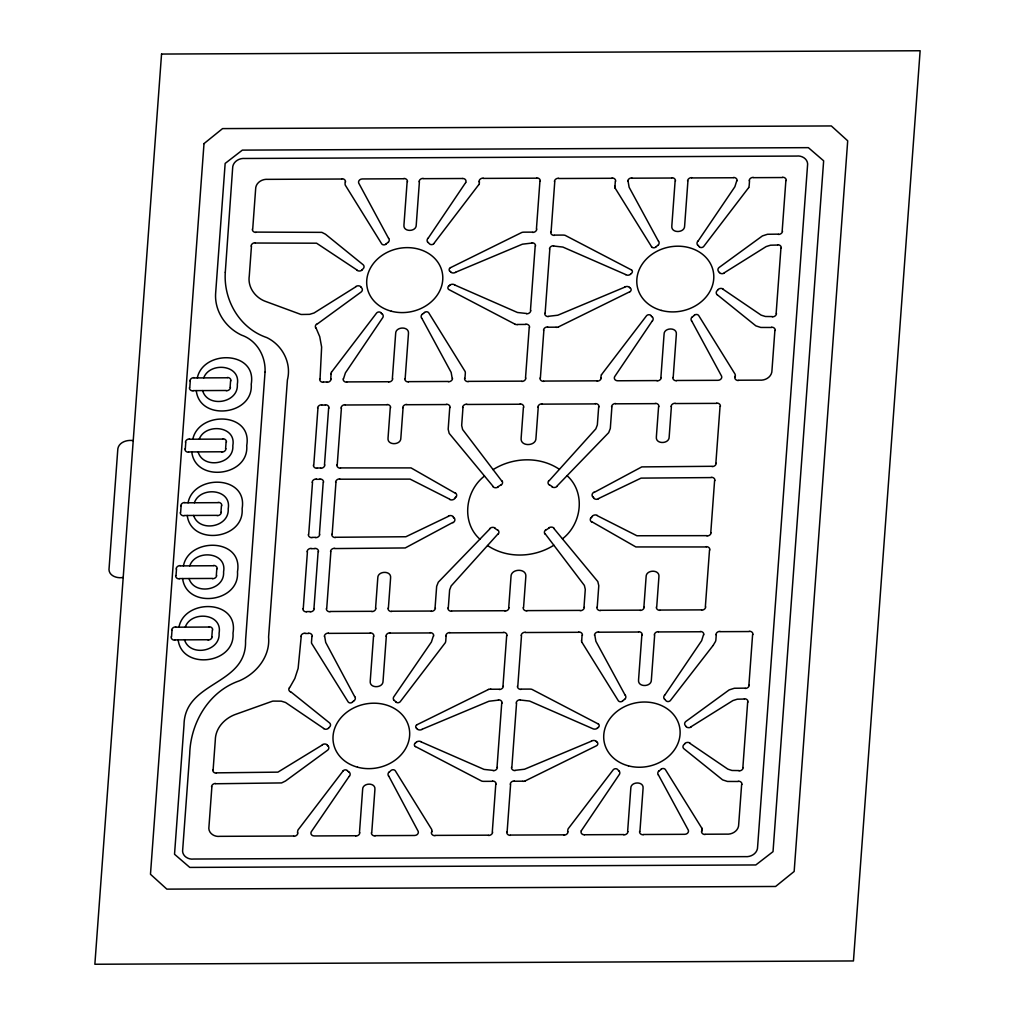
<?xml version="1.0" encoding="UTF-8"?>
<svg xmlns="http://www.w3.org/2000/svg" width="1015" height="1015" viewBox="0 0 1015 1015"><rect width="100%" height="100%" fill="white"/><g stroke="black" fill="none" stroke-linecap="round" stroke-linejoin="round"><path stroke-width="1.5" d="M171.522 636.913L172.017 630.188M176.014 575.606L176.508 568.895M180.632 512.524L181.127 505.813M185.301 448.947L185.783 442.236M189.792 387.654L190.274 380.93M211.831 636.735L212.325 630.01M216.322 575.429L216.817 568.717M220.94 512.347L221.435 505.635M225.596 448.782L226.091 442.058M230.088 387.476L230.583 380.752M211.881 786.765L208.976 826.426C207.694 832.795 214.089 837.159 219.9 836.335L293.792 836.017M213.125 769.877L215.307 740.087C215.421 727.895 224.962 717.998 236.038 714.205L272.071 701.34A3.54 2.982 -11.5 0 1 273.441 701.099L281.295 701.162L285.545 702.481L323.734 728.415M251.466 246.036L249.284 275.89C247.444 287.385 255.564 298.106 266.222 301.658L300.389 314.257A3.54 2.969 -11.5 0 0 301.734 314.485L309.6 314.346L314.041 312.988L356.062 286.649M252.71 229.124L255.615 189.374C255.45 182.852 261.984 178.754 267.998 179.351L341.89 179.021M301.214 636.481L298.131 668.377L294.832 678.502L289.656 687.65M303.257 608.619L307.431 551.678M308.7 534.41L312.519 482.303M313.775 465.035L317.949 408.093M320.042 379.026L321.628 347.079L319.738 336.676L315.982 327.82M297.509 833.01L297.598 831.793A8.019 6.75 -11.5 0 1 298.055 829.915L343.133 770.893M311.91 636.43L311.554 641.315A7.79 6.547 -11.5 0 0 311.605 643.332L348.183 701.961A2.804 2.36 -11.5 0 0 352.433 702.215M313.952 608.569L318.126 551.627M319.395 534.359L323.214 482.265M324.47 464.997L328.644 408.055M330.738 378.988L331.093 374.091M345.176 182.002L345.087 183.157A8.044 6.775 -11.5 0 0 345.265 185.111L381.716 243.892A2.804 2.36 -11.5 0 0 385.966 244.146M324.673 636.38L325.701 642.394L354.641 696.594M326.716 608.518L330.877 551.576M332.146 534.309L335.965 482.201M337.234 464.933L341.408 407.992M343.489 378.925L345.405 372.886L382.312 318.291A4.035 3.388 -11.5 0 0 382.427 314.104M373.52 636.164L370.234 681.116C369.27 688.766 383.315 688.31 383.048 681.065L386.334 636.113M375.563 608.302L377.783 577.979C377.517 570.735 391.549 570.29 390.597 577.928L388.377 608.251M390.255 407.776L388.034 438.099C387.083 445.75 401.115 445.293 400.849 438.049L403.069 407.726M392.348 378.709L395.647 333.669C395.368 326.411 409.426 325.955 408.461 333.618L405.163 378.658M359.462 832.744L362.634 789.518C362.368 782.578 375.829 782.146 374.916 789.467L371.744 832.693M407.129 181.736L403.945 225.038C403.031 232.384 416.505 231.953 416.239 224.987L419.411 181.685M435.054 608.048L436.653 586.365L438.277 582.204L489.902 528.84M449.747 407.522L448.173 429.256L449.176 433.354L493.024 486.299M433.367 635.91L431.413 642L394.163 696.303A4.047 3.4 -11.5 0 0 394.048 700.426M452.195 378.455L451.168 372.429L421.821 318.241M431.718 832.414L431.806 831.298M446.118 635.847L445.763 640.782A7.942 6.686 -11.5 0 1 445.306 642.711L400.214 701.733A2.804 2.36 -11.5 0 1 395.926 702.025M464.946 378.405L465.314 373.457A7.98 6.712 -11.5 0 0 465.136 371.528L428.685 312.734A2.804 2.36 -11.5 0 0 424.435 312.493M479.296 182.56L479.385 181.431M448.287 607.985L449.62 589.943L451.155 585.947L497.807 534.131M462.98 407.472L461.673 425.501L462.612 429.497L501.702 480.932M525.504 378.138L529.221 327.414M530.452 310.501L535.184 246.036M536.415 229.124L539.929 181.152M492.275 832.16L495.777 784.29M497.02 767.416L501.727 703.091M502.971 686.203L506.675 635.593M508.718 607.719L510.989 576.799C510.672 568.413 526.925 567.893 525.821 576.736L523.55 607.655M523.41 407.205L521.139 438.125C520.035 446.968 536.288 446.448 535.971 438.061L538.242 407.142M507.107 832.097L510.608 784.227M511.852 767.353L516.559 703.027M517.802 686.14L521.507 635.53M540.373 378.1L543.875 330.23M545.118 313.343L549.826 249.018M551.069 232.143L554.774 181.52M583.98 607.401L585.287 589.36L584.374 585.427L545.258 533.928M598.672 406.875L597.34 424.917L595.843 428.863L549.153 480.729M567.651 831.831L567.74 830.613A8.019 6.75 -11.5 0 1 568.197 828.735L613.288 769.713A2.791 2.347 -11.5 0 1 617.602 769.459L618.896 771.019M581.709 640.148L582.064 635.263M600.918 377.834L601.007 376.616A8.019 6.75 -11.5 0 1 601.464 374.738M614.963 186.138L615.331 181.254M594.815 635.2L595.881 641.29L625.202 695.288M628.082 181.203L629.135 187.28L658.469 241.291M597.213 607.338L598.787 585.668L597.81 581.57L553.936 528.561M611.905 406.812L610.307 428.495L608.683 432.656L557.057 486.02M641.848 634.997L638.549 679.948C637.598 687.599 651.63 687.142 651.364 679.898L654.662 634.946M643.891 607.135L646.111 576.812C645.845 569.567 659.877 569.123 658.925 576.761L656.705 607.084M658.583 406.609L656.362 436.932C655.411 444.57 669.443 444.126 669.177 436.881L671.397 406.558M675.115 181L671.816 225.952C670.864 233.59 684.897 233.133 684.63 225.888L687.929 180.936M627.625 831.577L630.797 788.351C630.531 781.41 643.992 780.979 643.079 788.3L639.919 831.526M660.892 377.567L664.064 334.354C663.797 327.401 677.259 326.97 676.345 334.303L673.186 377.517M705.349 606.869L709.523 549.927M710.779 532.659L714.598 480.564M715.867 463.284L720.041 406.343M703.509 634.73L701.644 640.706L664.698 695.237M736.776 180.733L734.873 186.76L697.965 241.24M701.873 831.234L701.949 830.118M716.273 634.68L715.905 639.615A7.942 6.686 -11.5 0 1 715.448 641.543L713.139 645.4M735.139 377.237L735.215 376.121M749.539 180.67L749.172 185.605A7.942 6.686 -11.5 0 1 748.715 187.534M741.635 784.455L738.717 824.129C738.882 830.638 732.348 834.723 726.347 834.127L705.146 834.229M742.866 767.568L747.674 702.025M748.905 685.138L752.61 634.515M774.889 330.446L771.984 370.12C772.149 376.641 765.615 380.726 759.613 380.13L738.413 380.219M776.132 313.572L780.941 248.015M782.172 231.128L785.876 180.518M188.054 502.793C193.624 473.891 248.053 474.969 242.116 508.693C244.577 539.536 191.226 546.21 187.229 515.48M183.436 565.875C189.006 536.973 243.435 538.039 237.485 571.775C239.959 602.618 186.595 609.292 182.611 578.563M178.945 627.181C184.514 598.279 238.944 599.345 232.993 633.081C235.467 663.911 182.091 670.598 178.133 639.869M197.303 377.923C203.33 349.414 257.15 350.708 251.225 384.228C253.725 415.275 199.714 421.732 196.276 390.61M192.812 439.216C198.839 410.707 252.659 412.014 246.734 445.534C249.233 476.581 195.223 483.026 191.784 451.916M331.55 372.099L376.654 312.963A2.804 2.36 -11.5 0 1 380.942 312.683M478.826 184.59L433.748 243.663M601.451 374.725L646.555 315.716A2.791 2.347 -11.5 0 1 650.869 315.462M748.702 187.597L703.636 246.556A2.791 2.347 -11.5 0 1 699.31 246.81M194.385 502.768C200.031 486.096 231.966 488.672 228.197 508.756C229.593 527.369 199.067 532.748 193.624 515.455M189.754 565.85C195.413 549.178 227.347 551.754 223.579 571.838C224.975 590.451 194.449 595.83 189.006 578.537M185.263 627.143C190.909 610.484 222.856 613.06 219.088 633.144C220.483 651.744 189.957 657.136 184.514 639.843M203.698 377.885C209.724 361.632 241.075 364.423 237.32 384.292C238.753 403.095 207.58 408.322 202.607 390.585M199.206 439.191C205.233 422.938 236.584 425.729 232.828 445.598C234.262 464.401 203.089 469.615 198.115 451.878M465.669 182.573L428.076 238.335M581.354 830.714L618.96 775.029A4.047 3.4 -11.5 0 0 619.061 770.905M652.214 321.032L614.621 376.717A3.565 2.994 -11.5 0 0 617.589 380.777L657.187 380.574M349.198 776.335L311.237 831.843A3.565 2.994 -11.5 0 0 314.168 835.954L355.745 835.738M713.025 645.553L670.369 700.566A2.791 2.347 -11.5 0 1 666.056 700.819L664.749 699.246M454.606 498.327L455.608 497.134M591.352 517.726L592.354 516.534M352.357 702.152L353.969 700.642M389.392 771.996L390.991 770.486A2.804 2.36 -11.5 0 1 395.216 770.639L431.641 829.331A7.777 6.547 -11.5 0 1 431.933 831.298M484.485 476.048C465.2 490.905 461.026 522.192 479.867 539.181M562.475 538.813C581.76 523.956 585.934 492.668 567.093 475.68M361.987 269.812L362.964 268.95A3.54 2.982 -11.5 0 0 363.091 264.699L325.511 234.237L321.857 232.359L255.983 232.105M718.29 289.63L717.339 290.455A3.565 3.007 -11.5 0 0 717.199 294.756M328.454 728.034L329.406 727.209A3.565 3.007 -11.5 0 0 329.545 722.908L290.607 691.646M685.036 743.627L684.072 744.464A3.565 3.007 -11.5 0 0 683.932 748.765L722.617 779.875L727.451 781.448L738.349 781.487M385.89 244.082L387.933 242.407M422.468 314.219L424.511 312.557M655.779 246.962L657.783 245.338M692.408 316.934L694.412 315.297M622.512 700.972L624.517 699.335M659.141 770.943L661.146 769.307M448.922 285.976L449.899 285.253M630.404 274.202L631.343 273.504A2.842 2.398 -11.5 0 0 631.47 269.825M415.49 742.942L416.442 742.231M597.137 728.212L598.076 727.501M497.883 486.819L500.687 485.043M546.273 529.83L549.077 528.041M724.228 272.819L766.173 246.569L770.537 245.199L777.655 245.046M322.529 744.845L277.92 772.136L216.398 772.846M690.961 726.816L732.906 700.578L737.271 699.195L744.401 699.043M493.087 469.641C512.791 457.169 539.84 456.052 559.43 469.349M553.873 545.22C534.169 557.692 507.119 558.808 487.53 545.512M452.779 522.471L405.239 547.948L334.595 548.569M594.181 492.402L641.784 466.9L712.149 466.291M317.555 323.798L361.048 292.092A3.578 3.007 -11.5 0 0 361.581 287.803L360.731 286.991M450.495 267.681L521.875 232.435A7.93 6.674 -11.5 0 1 524.146 232.156L532.71 232.131M629.82 291.736L558.428 326.919M417.025 724.71L488.418 689.515M448.605 516.242L405.886 536.745L335.419 537.278M598.355 498.619L641.074 478.116L711.325 477.583M455.532 272.274L522.421 244.184L531.911 243.067M624.758 287.156L557.793 315.221L548.392 316.312M422.088 729.277L488.976 701.238L498.454 700.122M591.491 741.166L524.527 769.23L515.125 770.322M525.161 780.928L596.554 745.733A2.804 2.36 -11.5 0 0 597.099 742.092M403.856 178.754L362.279 178.945A3.565 2.994 -11.5 0 0 358.676 183.017L388.58 238.385M423.128 178.678L462.713 178.5M483.089 178.412L536.656 178.183M558.491 178.513L612.058 178.285M631.799 178.196L671.841 178.018M691.634 177.942L733.502 177.752M753.244 177.676L782.603 177.536M554.342 235.112L562.894 235.074A7.942 6.686 -11.5 0 1 565.127 235.34L631.406 269.901M778.454 234.135L767.467 234.275L762.405 235.924L719.216 267.402A3.54 2.969 -11.5 0 0 718.696 271.639L719.559 272.489M255.184 243.029L316.566 243.194L357.267 270.193M553.543 246.023L562.868 247.064L625.684 274.532M526.747 313.508L517.485 312.493L454.606 284.936M772.415 316.566L765.386 316.49L761.149 315.145L723.023 289.25M517.472 324.47L525.948 324.432M547.593 327.223L556.068 327.185M771.616 327.477L760.793 327.452L755.87 325.866L717.237 294.731M193.992 377.935L227.309 377.783M323.316 382.008L327.02 381.995M346.775 381.906L388.631 381.729M408.436 381.64L448.478 381.462M468.22 381.374L521.786 381.145M543.647 381.069L597.213 380.828M676.459 380.485L718.036 380.308A3.565 2.994 -11.5 0 0 721.627 376.235L691.723 320.981M193.066 390.623L226.383 390.483M321.666 405.099L325.371 405.074M345.113 404.998L386.981 404.807M406.787 404.719L446.473 404.554M466.697 404.465L520.137 404.236M541.959 404.135L595.399 403.907M615.623 403.818L655.309 403.64M675.102 403.551L716.768 403.374M189.501 439.229L222.818 439.089M133.231 440.624C126.532 439.495 117.537 442.629 117.702 450.635L109.138 567.55C107.628 575.53 116.826 578.778 123.208 577.433M188.574 451.929L221.892 451.776M317.048 468.004L320.765 467.991M340.507 467.902L411.037 467.902L454.936 492.998M316.223 479.308L319.928 479.296M339.682 479.207L410.111 479.118L449.848 499.266M184.844 502.806L218.162 502.666M183.905 515.493L217.235 515.354M311.973 537.379L315.678 537.366M707.074 535.654L636.913 535.755L597.112 515.595M311.148 548.671L314.853 548.658M706.25 546.958L635.859 546.945L592.024 521.862M180.213 565.888L213.543 565.748M179.287 578.575L212.604 578.436M306.53 611.588L310.235 611.576M329.989 611.487L371.858 611.309M391.65 611.22L431.337 611.043M451.561 610.954L505.001 610.726M526.823 610.624L580.263 610.396M600.487 610.307L640.173 610.142M659.978 610.053L701.631 609.875M175.722 627.194L209.052 627.042M304.931 633.474L308.636 633.462M328.378 633.373L370.247 633.195M390.052 633.106L430.094 632.941M449.835 632.853L503.402 632.611M525.224 632.523L578.791 632.294M598.533 632.205L638.575 632.028M658.367 631.939L700.236 631.761M719.99 631.673L749.336 631.546M174.796 639.881L208.113 639.742M490.778 689.248L499.253 689.21M521.076 689.122L529.627 689.084A7.942 6.686 -11.5 0 1 531.873 689.337L598.139 723.898M745.2 688.145L734.352 688.259L729.201 689.883L685.95 721.399A3.54 2.969 -11.5 0 0 685.43 725.649L686.292 726.486M520.276 700.02L529.602 701.06L592.417 728.529A4.047 3.4 -11.5 0 0 597.264 728.339M493.303 770.41L484.053 769.408L421.162 741.902M739.148 770.575L731.967 770.474L727.818 769.116L689.756 743.246M492.503 781.322L483.952 781.36A7.942 6.686 -11.5 0 1 481.706 781.093L415.44 746.533M514.326 781.233L522.801 781.195M215.599 783.758L281.612 782.92L285.507 781.004L327.528 750.263A3.54 2.969 -11.5 0 0 328.061 746.025M375.017 835.662L414.615 835.485A3.565 2.994 -11.5 0 0 418.218 831.412L388.72 776.031M434.991 835.396L488.558 835.167M510.38 835.066L563.947 834.837M584.323 834.749L623.921 834.571M643.193 834.495L684.77 834.317A3.565 2.994 -11.5 0 0 688.36 830.245L658.456 774.991M515.074 324.204L448.871 289.567A2.817 2.373 -11.5 0 1 448.858 285.913M549.559 484.827L552.122 486.578M494.838 528.282L497.401 530.033M629.427 287.435L630.29 288.159M596.16 741.445L597.023 742.155M416.556 728.275L417.419 728.998M450.013 271.297L450.863 271.995M394.213 700.312L396.015 701.961M347.346 770.677L349.147 772.326M327.198 745.175L328.048 746.025M698.015 245.249L699.398 246.746M650.78 315.525L652.163 317.023M428.152 242.382L429.535 243.892A2.804 2.36 -11.5 0 0 433.798 243.702M380.853 312.747L382.236 314.244M592.9 496.538L593.737 497.718M453.223 517.143L454.06 518.322M651.605 246.785L615.128 188.118M581.874 642.191L618.338 700.781A2.804 2.36 -11.5 0 0 622.588 701.035M701.796 828.151L665.32 769.484A2.804 2.36 -11.5 0 0 661.069 769.243M209.065 626.737A3.87 3.261 -11.5 0 1 212.693 630.01M171.649 630.188A3.87 3.261 -11.5 0 1 175.747 626.877M174.77 640.199A3.87 3.261 -11.5 0 1 171.154 636.913M212.198 636.735A3.87 3.261 -11.5 0 1 208.088 640.046M317.581 408.093A3.87 3.261 -11.5 0 1 321.692 404.782M325.396 404.769A3.87 3.261 -11.5 0 1 329.012 408.055M324.838 464.984A3.87 3.261 -11.5 0 1 320.74 468.308M317.035 468.321A3.87 3.261 -11.5 0 1 313.407 465.035M510.355 835.383A3.87 3.261 -11.5 0 1 506.739 832.097M568.019 831.831A3.87 3.261 -11.5 0 1 563.921 835.155M584.323 834.787A3.565 2.994 -11.5 0 1 581.316 830.701M627.993 831.577A3.87 3.261 -11.5 0 1 623.895 834.888M643.167 834.799A3.87 3.261 -11.5 0 1 639.552 831.526M658.354 775.041A4.022 3.375 -11.5 0 1 658.989 770.816M701.873 828.126A7.777 6.547 -11.5 0 1 702.088 830.118M705.12 834.533A3.87 3.261 -11.5 0 1 701.505 831.234M738.374 781.169A3.87 3.261 -11.5 0 1 741.99 784.455M684.833 743.475A3.781 3.185 -11.5 0 1 689.946 743.056M743.234 767.568A3.87 3.261 -11.5 0 1 739.136 770.893M744.414 698.739A3.87 3.261 -11.5 0 1 748.03 702.025M691.114 727.006A3.781 3.185 -11.5 0 1 686.077 726.651M749.273 685.138A3.87 3.261 -11.5 0 1 745.175 688.449M749.362 631.229A3.87 3.261 -11.5 0 1 752.978 634.515M715.905 634.68A3.87 3.261 -11.5 0 1 720.003 631.355M664.584 699.373A4.047 3.4 -11.5 0 1 664.584 695.173M700.261 631.444A3.87 3.261 -11.5 0 1 703.877 634.73M654.294 634.946A3.87 3.261 -11.5 0 1 658.392 631.635M638.587 631.711A3.87 3.261 -11.5 0 1 642.216 634.997M594.447 635.212A3.87 3.261 -11.5 0 1 598.558 631.888M625.303 695.237A4.022 3.375 -11.5 0 1 624.656 699.462M581.76 642.152A7.79 6.547 -11.5 0 1 581.544 640.148M578.804 631.977A3.87 3.261 -11.5 0 1 582.432 635.263M521.139 635.53A3.87 3.261 -11.5 0 1 525.25 632.205M521.05 689.426A3.87 3.261 -11.5 0 1 517.434 686.14M598.203 723.822A2.842 2.398 -11.5 0 1 598.152 727.577M516.191 703.027A3.87 3.261 -11.5 0 1 520.302 699.716M515.1 770.639A3.87 3.261 -11.5 0 1 511.484 767.353M591.415 741.064A4.047 3.4 -11.5 0 1 596.312 741.305M525.199 781.03A7.803 6.559 -11.5 0 1 522.788 781.347M510.241 784.24A3.87 3.261 -11.5 0 1 514.351 780.916M230.456 387.476A3.87 3.261 -11.5 0 1 226.358 390.788M193.04 390.94A3.87 3.261 -11.5 0 1 189.424 387.654M189.907 380.942A3.87 3.261 -11.5 0 1 194.017 377.618M227.335 377.478A3.87 3.261 -11.5 0 1 230.951 380.752M314.866 548.341A3.87 3.261 -11.5 0 1 318.494 551.627M307.063 551.678A3.87 3.261 -11.5 0 1 311.161 548.366M306.517 611.905A3.87 3.261 -11.5 0 1 302.889 608.619M314.32 608.569A3.87 3.261 -11.5 0 1 310.222 611.88M225.964 448.77A3.87 3.261 -11.5 0 1 221.866 452.094M188.549 452.233A3.87 3.261 -11.5 0 1 184.933 448.947M185.415 442.236A3.87 3.261 -11.5 0 1 189.526 438.924M222.843 438.772A3.87 3.261 -11.5 0 1 226.459 442.058M543.621 381.386A3.87 3.261 -11.5 0 1 540.005 378.1M601.286 377.834A3.87 3.261 -11.5 0 1 597.188 381.145M652.328 316.908A4.047 3.4 -11.5 0 1 652.328 321.095M661.26 377.567A3.87 3.261 -11.5 0 1 657.162 380.891M676.434 380.803A3.87 3.261 -11.5 0 1 672.818 377.517M691.621 321.045A4.022 3.375 -11.5 0 1 692.255 316.82M694.336 315.234A2.804 2.36 -11.5 0 1 698.637 315.449L735.063 374.154A7.777 6.547 -11.5 0 1 735.355 376.121M738.387 380.536A3.87 3.261 -11.5 0 1 734.771 377.237M771.641 327.173A3.87 3.261 -11.5 0 1 775.257 330.446M718.1 289.465A3.781 3.185 -11.5 0 1 723.2 289.059M776.5 313.572A3.87 3.261 -11.5 0 1 772.39 316.883M777.68 244.729A3.87 3.261 -11.5 0 1 781.296 248.015M724.38 273.01A3.781 3.185 -11.5 0 1 719.343 272.642M782.54 231.128A3.87 3.261 -11.5 0 1 778.442 234.452M782.628 177.232A3.87 3.261 -11.5 0 1 786.244 180.518M749.172 180.67A3.87 3.261 -11.5 0 1 753.27 177.359M697.851 245.364A4.047 3.4 -11.5 0 1 697.851 241.177M733.528 177.447A3.87 3.261 -11.5 0 1 737.144 180.733M687.561 180.949A3.87 3.261 -11.5 0 1 691.659 177.625M671.854 177.714A3.87 3.261 -11.5 0 1 675.482 181M627.714 181.203A3.87 3.261 -11.5 0 1 631.825 177.891M658.57 241.227A4.022 3.375 -11.5 0 1 657.923 245.452M655.855 247.026A2.804 2.36 -11.5 0 1 651.554 246.823M615.027 188.143A7.79 6.547 -11.5 0 1 614.811 186.138M612.07 177.968A3.87 3.261 -11.5 0 1 615.686 181.254M554.406 181.52A3.87 3.261 -11.5 0 1 558.516 178.209M554.317 235.429A3.87 3.261 -11.5 0 1 550.701 232.143M630.531 274.342A4.047 3.4 -11.5 0 1 625.595 274.634M549.458 249.03A3.87 3.261 -11.5 0 1 553.568 245.706M548.366 316.629A3.87 3.261 -11.5 0 1 544.75 313.343M624.682 287.067A4.047 3.4 -11.5 0 1 629.566 287.308M630.366 288.095A2.804 2.36 -11.5 0 1 629.858 291.787M558.466 327.033A7.803 6.559 -11.5 0 1 556.055 327.35M543.507 330.23A3.87 3.261 -11.5 0 1 547.618 326.906M468.207 381.691A3.882 3.261 -11.5 0 1 464.591 378.392M421.694 318.317A4.06 3.413 -11.5 0 1 422.316 314.104M452.55 378.455A3.882 3.261 -11.5 0 1 448.452 381.78M408.411 381.957A3.882 3.261 -11.5 0 1 404.795 378.658M392.716 378.709A3.882 3.261 -11.5 0 1 388.618 382.033M346.749 382.224A3.882 3.261 -11.5 0 1 343.133 378.925M330.941 374.091A7.816 6.572 -11.5 0 1 331.448 372.074M331.106 378.976A3.882 3.261 -11.5 0 1 326.995 382.312M323.29 382.325A3.882 3.261 -11.5 0 1 319.674 379.026M315.703 327.947A3.819 3.223 -11.5 0 1 317.34 323.607M355.91 286.458A3.781 3.185 -11.5 0 1 360.947 286.826M251.098 246.049A3.882 3.261 -11.5 0 1 255.209 242.712M362.177 269.977A3.781 3.185 -11.5 0 1 357.09 270.371M255.958 232.422A3.882 3.261 -11.5 0 1 252.342 229.124M341.915 178.716A3.882 3.261 -11.5 0 1 345.531 182.002M388.694 238.322A4.06 3.413 -11.5 0 1 388.085 242.522M403.868 178.437A3.882 3.261 -11.5 0 1 407.484 181.736M419.043 181.685A3.882 3.261 -11.5 0 1 423.154 178.361M462.713 178.462A3.565 2.994 -11.5 0 1 465.72 182.548M427.975 242.522A4.035 3.388 -11.5 0 1 427.975 238.271M479.435 182.56A7.803 6.572 -11.5 0 1 478.928 184.552M479.017 181.431A3.882 3.261 -11.5 0 1 483.115 178.094M536.681 177.866A3.882 3.261 -11.5 0 1 540.297 181.152M536.783 229.124A3.882 3.261 -11.5 0 1 532.685 232.448M449.937 271.36A2.855 2.398 -11.5 0 1 450.432 267.605M455.608 272.375A4.035 3.4 -11.5 0 1 450.711 272.121M531.923 242.75A3.882 3.261 -11.5 0 1 535.539 246.036M530.82 310.488A3.882 3.261 -11.5 0 1 526.722 313.825M449.772 285.126A4.035 3.4 -11.5 0 1 454.695 284.834M517.46 324.635A7.79 6.547 -11.5 0 1 515.1 324.331M525.96 324.115A3.882 3.261 -11.5 0 1 529.576 327.414M525.859 378.126A3.882 3.261 -11.5 0 1 521.761 381.462M716.78 403.057A3.87 3.261 -11.5 0 1 720.409 406.343M716.235 463.284A3.87 3.261 -11.5 0 1 712.124 466.608M592.582 496.716A3.87 3.261 -11.5 0 1 594.003 492.135M598.507 498.847A3.819 3.21 -11.5 0 1 593.458 497.87M711.35 477.278A3.87 3.261 -11.5 0 1 714.966 480.552M711.147 532.647A3.87 3.261 -11.5 0 1 707.049 535.971M592.1 516.394A3.819 3.21 -11.5 0 1 597.289 515.366M591.808 522.116A3.87 3.261 -11.5 0 1 591.06 517.548M706.262 546.641A3.87 3.261 -11.5 0 1 709.878 549.927M705.717 606.869A3.87 3.261 -11.5 0 1 701.606 610.18M659.953 610.358A3.87 3.261 -11.5 0 1 656.337 607.084M644.259 607.135A3.87 3.261 -11.5 0 1 640.148 610.446M600.474 610.624A3.87 3.261 -11.5 0 1 596.845 607.338M548.874 527.8A3.87 3.261 -11.5 0 1 554.241 528.371M544.979 534.093A3.832 3.223 -11.5 0 1 546.083 529.602M584.348 607.389A3.87 3.261 -11.5 0 1 580.237 610.713M526.798 610.941A3.87 3.261 -11.5 0 1 523.182 607.655M509.086 607.719A3.87 3.261 -11.5 0 1 504.975 611.043M451.535 611.271A3.87 3.261 -11.5 0 1 447.92 607.985M497.604 529.817A3.832 3.223 -11.5 0 1 498.061 534.296M489.623 528.65A3.87 3.261 -11.5 0 1 495.079 528.028M435.422 608.036A3.87 3.261 -11.5 0 1 431.312 611.36M391.638 611.538A3.87 3.261 -11.5 0 1 388.009 608.251M375.931 608.302A3.87 3.261 -11.5 0 1 371.833 611.614M329.964 611.804A3.87 3.261 -11.5 0 1 326.348 608.518M330.522 551.576A3.87 3.261 -11.5 0 1 334.62 548.252M454.377 518.145A3.87 3.261 -11.5 0 1 452.956 522.725M448.452 516.013A3.819 3.21 -11.5 0 1 453.502 516.99M335.407 537.582A3.87 3.261 -11.5 0 1 331.778 534.309M335.597 482.214A3.87 3.261 -11.5 0 1 339.708 478.89M454.86 498.466A3.819 3.21 -11.5 0 1 449.67 499.494M455.151 492.744A3.87 3.261 -11.5 0 1 455.9 497.312M340.482 468.22A3.87 3.261 -11.5 0 1 336.866 464.933M341.04 407.992A3.87 3.261 -11.5 0 1 345.138 404.68M387.007 404.503A3.87 3.261 -11.5 0 1 390.623 407.776M402.701 407.726A3.87 3.261 -11.5 0 1 406.812 404.414M446.486 404.236A3.87 3.261 -11.5 0 1 450.114 407.522M498.086 487.06A3.87 3.261 -11.5 0 1 492.719 486.49M501.981 480.767A3.832 3.223 -11.5 0 1 500.877 485.259M462.612 407.472A3.87 3.261 -11.5 0 1 466.71 404.148M520.162 403.919A3.87 3.261 -11.5 0 1 523.778 407.205M537.874 407.142A3.87 3.261 -11.5 0 1 541.985 403.818M595.424 403.589A3.87 3.261 -11.5 0 1 599.04 406.875M549.356 485.043A3.832 3.223 -11.5 0 1 548.899 480.564M557.337 486.21A3.87 3.261 -11.5 0 1 551.881 486.832M611.538 406.825A3.87 3.261 -11.5 0 1 615.648 403.501M655.322 403.336A3.87 3.261 -11.5 0 1 658.951 406.609M671.029 406.558A3.87 3.261 -11.5 0 1 675.127 403.247M312.151 482.315A3.87 3.261 -11.5 0 1 316.249 478.991M311.948 537.696A3.87 3.261 -11.5 0 1 308.332 534.41M319.763 534.359A3.87 3.261 -11.5 0 1 315.652 537.671M319.953 478.978A3.87 3.261 -11.5 0 1 323.569 482.265M213.556 565.431A3.87 3.261 -11.5 0 1 217.185 568.717M176.141 568.895A3.87 3.261 -11.5 0 1 180.239 565.571M179.274 578.893A3.87 3.261 -11.5 0 1 175.646 575.606M216.69 575.429A3.87 3.261 -11.5 0 1 212.579 578.74M445.763 635.859A3.87 3.261 -11.5 0 1 449.861 632.535M430.106 632.624A3.87 3.261 -11.5 0 1 433.735 635.91M385.966 636.113A3.87 3.261 -11.5 0 1 390.077 632.802M370.272 632.878A3.87 3.261 -11.5 0 1 373.888 636.164M324.305 636.38A3.87 3.261 -11.5 0 1 328.403 633.068M354.755 696.531A4.022 3.388 -11.5 0 1 354.134 700.769M308.661 633.157A3.87 3.261 -11.5 0 1 312.277 636.43M300.846 636.481A3.87 3.261 -11.5 0 1 304.957 633.17M290.404 691.849A3.819 3.21 -11.5 0 1 289.402 687.523M328.644 728.199A3.781 3.185 -11.5 0 1 323.544 728.605M216.373 773.164A3.87 3.261 -11.5 0 1 212.757 769.877M322.377 744.667A3.781 3.185 -11.5 0 1 327.401 745.023M211.526 786.765A3.87 3.261 -11.5 0 1 215.624 783.44M297.877 833.01A3.87 3.261 -11.5 0 1 293.766 836.322M343.083 770.854A2.804 2.36 -11.5 0 1 347.422 770.613M349.312 772.199A4.047 3.4 -11.5 0 1 349.312 776.399M359.83 832.744A3.87 3.261 -11.5 0 1 355.719 836.056M375.004 835.967A3.87 3.261 -11.5 0 1 371.389 832.693M388.605 776.107A4.022 3.388 -11.5 0 1 389.227 771.857M434.978 835.713A3.87 3.261 -11.5 0 1 431.35 832.414M492.643 832.16A3.87 3.261 -11.5 0 1 488.532 835.485M492.529 781.017A3.87 3.261 -11.5 0 1 496.145 784.29M415.376 746.609A2.842 2.398 -11.5 0 1 415.427 742.866M416.315 742.105A4.047 3.4 -11.5 0 1 421.25 741.8M497.388 767.416A3.87 3.261 -11.5 0 1 493.277 770.728M498.479 699.804A3.87 3.261 -11.5 0 1 502.095 703.091M422.164 729.379A4.047 3.4 -11.5 0 1 417.267 729.125M416.48 728.339A2.804 2.36 -11.5 0 1 416.975 724.659M488.38 689.401A7.803 6.559 -11.5 0 1 490.791 689.084M503.339 686.203A3.87 3.261 -11.5 0 1 499.228 689.528M503.427 632.307A3.87 3.261 -11.5 0 1 507.043 635.593M218.187 502.349A3.87 3.261 -11.5 0 1 221.803 505.635M180.759 505.813A3.87 3.261 -11.5 0 1 184.87 502.488M183.893 515.81A3.87 3.261 -11.5 0 1 180.277 512.524M221.308 512.347A3.87 3.261 -11.5 0 1 217.21 515.671M225.292 272.261C223.414 300.224 239.68 328.378 266.742 337.564C282.322 344.999 291.787 362.964 287.41 379.953L268.582 637.052C270.333 656.439 256.44 673.529 239.286 680.849C208.887 691.38 190.579 722.667 189.716 753.891L182.738 849.124C181.457 855.493 187.851 859.857 193.649 859.033L745.251 856.635C751.24 857.231 757.786 853.146 757.621 846.624L807.496 165.978C808.765 159.634 802.383 155.257 796.585 156.069L244.983 158.48C238.982 157.883 232.448 161.969 232.613 168.477L225.292 272.261M265.029 372.175L245.541 640.884C246.911 685.645 184.679 680.786 184.007 724.926L174.529 854.262L189.792 867.419L755.82 864.958L773.024 851.648L823.647 160.814L808.371 147.657L242.357 150.118L225.152 163.428L215.675 292.751C214.165 310.742 225.571 327.705 241.646 335.166C256.922 340.444 265.917 356.417 265.029 372.175M161.55 54.049L94.864 964.25L853.45 960.951L920.136 50.75L161.55 54.049M204.002 143.61L150.474 874.27L166.841 889.127L775.6 886.476L794.161 871.466L847.703 140.806L831.323 125.949L222.564 128.601L204.002 143.61M391.346 311.224A38.291 32.226 -11.5 0 0 442.299 272.667A38.291 32.226 -11.5 0 0 380.587 256.452A38.291 32.226 -11.5 0 0 391.346 311.224M661.425 310.438A38.735 32.594 -11.5 0 0 713.342 271.792A38.735 32.594 -11.5 0 0 651.11 254.93A38.735 32.594 -11.5 0 0 661.425 310.438M628.463 765.868A38.443 32.353 -11.5 0 0 679.619 727.146A38.443 32.353 -11.5 0 0 617.666 710.881A38.443 32.353 -11.5 0 0 628.463 765.868M357.534 767.188A38.583 32.467 -11.5 0 0 409.235 728.694A38.583 32.467 -11.5 0 0 347.257 711.896A38.583 32.467 -11.5 0 0 357.534 767.188"/></g></svg>
